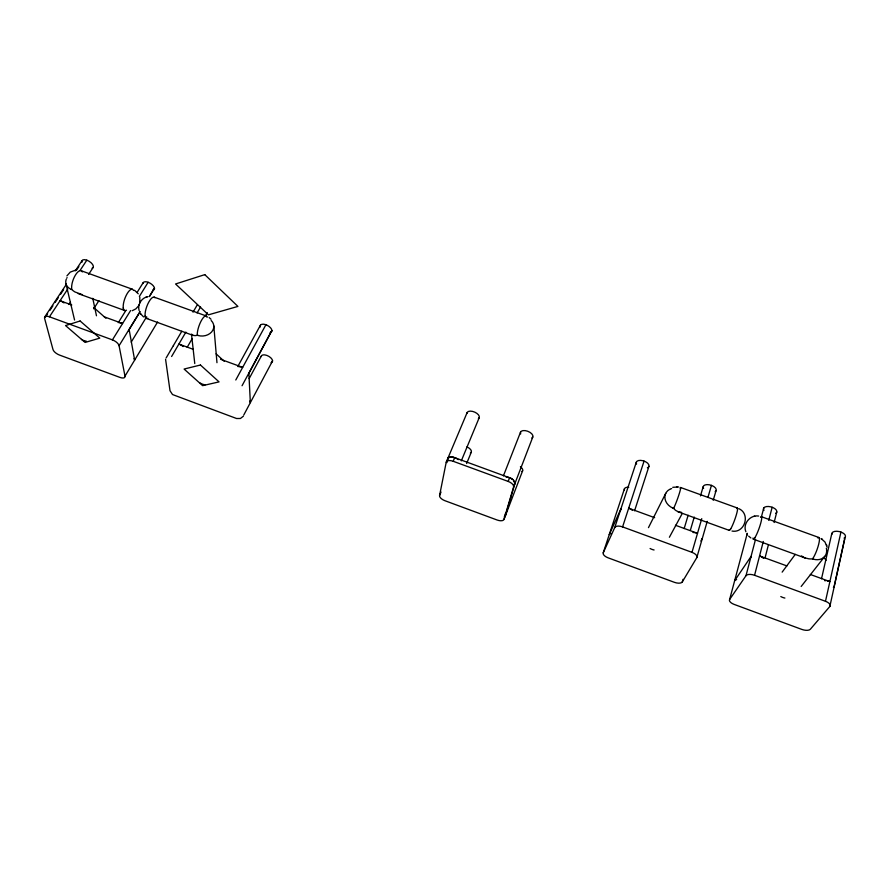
<?xml version="1.0" encoding="UTF-8"?>
<svg xmlns="http://www.w3.org/2000/svg" width="890" height="890" viewBox="0 0 890 890"><rect width="100%" height="100%" fill="white"/><g stroke="black" fill="none" stroke-linecap="round" stroke-linejoin="round"><path stroke-width="1.33" d="M248.733 373.9A6.575 3.159 28 0 0 248.866 373.31L250.357 402.636A6.341 2.948 27.5 0 0 249.734 401.034M248.866 373.31L271.895 330.502A6.43 3.282 28.4 0 0 265.365 324.561A6.43 3.282 28.4 0 0 260.281 326.986M165.573 359.249L170.012 390.732L172.515 394.537L236.573 418.511L240.422 418.489L243.393 416.186M522.63 470.766L504.007 519.348A6.475 3.015 21.5 0 1 497.098 520.005L444.967 500.725A6.43 3.004 22.7 0 1 439.571 495.53L446.213 462.244L467.139 412.56M446.925 462.655L447.781 458.439M833.385 587.444A7.165 3.349 14.1 0 0 834.008 587L844.944 537.516M747.289 533.366L729.644 599.448A6.82 3.082 16.3 0 0 734.139 604.399L801.801 629.408A6.942 3.071 15 0 0 810.345 629.241L829.836 606.479L844.799 538.673M139.819 302.923L139.786 297.115M829.836 606.479A7.22 3.304 14.4 0 0 825.486 601.284L840.939 532.053M821.515 578.778L831.827 533.477M765.022 558.019L768.393 544.869M774.1 522.508L776.792 511.984M729.644 599.448L745.987 575.708A7.087 3.304 15.8 0 1 754.564 575.285L763.297 541.465M768.749 520.405L772.142 507.244M745.987 575.708L755.51 539.429M761.351 517.157L763.754 507.979M624.457 488.732L603.242 552.768A6.619 3.071 19 0 0 608.148 557.841L674.42 582.327A6.72 3.082 17.5 0 0 682.285 581.949L696.792 557.663L707.227 521.362M713.224 500.258L716.016 490.757A6.753 3.493 16.4 0 0 709.397 484.805A6.753 3.493 16.4 0 0 703.567 488.454M682.285 581.949L683.053 579.301M696.792 557.663A6.975 3.304 17.1 0 0 691.986 552.345L701.765 518.659M707.951 497.343L711.433 485.361M690.34 530.351L694.245 517.09M700.475 495.886L703.211 486.608M504.007 519.348L513.597 486.952L532.81 437.001M684.176 528.571L688.137 515.254M634.581 510.793L648.955 466.327M603.242 552.768L614.745 527.559A6.864 3.304 18.7 0 1 622.588 526.902L644.071 461.076M614.745 527.559L636.361 462.021M447.87 458.228L447.726 458.639A6.708 3.293 22.8 0 0 448.048 460.252M513.597 486.952A6.764 3.304 21.4 0 0 508.168 481.423L509.592 477.752L512.618 479.332L511.205 478.464M503.417 475.872L520.55 432.106M466.627 463.523L471.355 452.053M461.287 460.898L479.232 417.621M439.571 495.53L441.028 492.036M446.213 462.244A6.72 3.282 22.8 0 1 453.177 461.276L454.69 457.66L510.415 478.086M139.04 304.97L139.307 304.413M648.465 527.636L665.731 493.349M681.15 512.162L678.569 511.961L675.777 510.448A23.34 12.816 82.9 0 1 673.585 508.379L673.763 508.023A11.848 0.979 -70.2 0 0 679.237 493.761A11.848 0.979 -70.2 0 0 679.993 488.098M669.769 489.311A12.059 10.101 27.1 0 0 665.008 498.745A12.059 10.101 27.1 0 0 672.873 508.101L673.808 508.034M243.771 415.018L272.574 360.862M249.178 378.584L261.371 355.955M242.047 385.737L271.895 330.502M669.391 537.26L682.307 513.374M66.906 275.9L70.266 272.106L75.761 270.07M235.783 379.997L265.921 324.739M237.786 366.524L260.403 325.251M147.951 296.637C141.688 297.627 137.249 304.525 139.14 310.621M736.575 508.557A11.904 1.513 -70.2 0 1 736.531 514.164A11.904 1.513 -70.2 0 1 731.013 528.36L730.178 529.683A11.904 1.513 -70.2 0 1 729.066 530.028M187.189 347.289L192.04 338.923M205.19 316.217L207.27 312.624M171.614 356.501L185.877 332.115M197.068 312.957L200.561 306.972M166.152 357.925L181.816 331.236M193.008 312.156L197.213 305.003M700.864 541.009L702.132 538.839A6.909 3.36 16.9 0 1 701.81 539.162M124.989 376.136L119.071 345.709A6.675 2.993 30.3 0 0 112.418 339.88L49.44 316.796A6.708 2.926 31.3 0 0 44.589 318.375L53 349.548A6.452 2.737 30.6 0 0 59.563 355.088L119.961 377.416A6.43 2.792 29.6 0 0 124.989 376.136L157.608 321.991M131.208 342.116L146.683 316.718M119.071 345.709L139.986 311.7M149.398 296.381L154.471 288.137A6.475 3.159 31 0 0 148.496 282.419A6.475 3.159 31 0 0 142.923 283.521M128.561 330.991A6.619 3.037 30.5 0 0 129.15 329.589L140.008 311.923M149.42 296.615L154.471 288.137M112.418 339.88L130.596 310.566M139.363 296.426L148.141 282.275M730.367 529.417L730.69 528.716M118.27 322.703L125.579 310.944M137.282 292.143L143.145 282.731M93.706 308.808L98.946 300.62M716.016 490.757L715.894 490.946A6.753 3.493 16.4 0 1 715.16 491.603M68.908 304.525L70.421 302.211M88.588 274.443L93.127 267.501M49.44 316.796L67.707 289.139M79.944 270.605L86.831 260.169M44.711 316.996L66.094 284.722M75.261 270.894L82.136 260.525M45.346 317.241L47.615 313.803M49.885 310.376L52.911 305.804M55.191 302.366L58.239 297.75M60.542 294.29L63.602 289.673M76.596 270.048L78.887 266.577M753.04 538.016A11.926 1.736 -70.2 0 0 754.342 538.472L755.221 537.159A11.926 1.736 -70.2 0 0 760.794 522.953A11.926 1.736 -70.2 0 0 760.583 517.246M132.221 310.721L135.825 308.875L138.384 306.104M754.542 538.205L755.076 537.582M801.49 555.927L804.605 557.796L808.732 558.798A23.819 17.477 -34.2 0 0 812.514 558.887L812.77 558.553A11.982 2.292 -70.3 0 0 818.678 544.268A11.982 2.292 -70.3 0 0 817.91 537.983M782.143 572.136L795.26 554.392M826.587 549.664A12.471 10.101 33.8 0 1 813.249 559.131L812.77 558.553M801.178 586.466L824.785 556.406M758.658 516.055C750.27 514.598 742.538 523.776 745.876 531.753M504.207 516.912L505.364 515.788L515.01 483.281L513.308 479.866L515.01 483.281A6.753 3.315 21.4 0 1 514.008 484.416M504.63 516.701L505.364 515.788A6.464 3.026 21.5 0 0 505.031 514.109M147.05 296.848L146.16 297.138M672.751 487.32L678.647 486.952M753.941 516.378L754.798 516.189M676.812 486.763L677.479 486.808M732.014 531.063C744.819 533.499 750.804 513.83 738.822 508.657M82.125 294.579L74.938 291.953A22.517 18.579 63.5 0 1 71.834 289.628L71.2 289.372A11.614 9.011 -7.9 0 1 66.249 279.226M458.261 459.652A6.708 3.293 22.8 0 0 454.69 457.66L450.707 456.937L448.126 457.861L450.195 456.982L452.999 457.171M191.617 334.162L192.863 335.319L195.032 335.63A22.417 8.533 -46 0 0 197.313 335.241L197.981 335.463A11.559 9.356 -3.7 0 0 211.597 331.992A11.559 9.356 -3.7 0 0 211.175 320.511M453.032 457.182L454.69 457.66M133.511 290.44A11.314 3.949 -69.9 0 0 127.237 293.511A11.314 3.949 -69.9 0 0 123.209 307.451L123.521 309.108A11.314 3.949 -69.9 0 0 126.458 310.187M154.927 297.738A11.336 3.76 -69.9 0 0 148.83 301.999A11.336 3.76 -69.9 0 0 145.07 315.394L145.415 317.062M81.09 270.705L132.399 289.25M154.159 297.127L206.124 315.917M680.594 487.486L737.354 508.012M761.451 516.723L818.978 537.527M206.78 316.495A11.381 3.315 -69.9 0 0 201.007 321.245A11.381 3.315 -69.9 0 0 197.28 334.818L197.981 335.463M812.526 558.864L813.249 559.131M78.187 293.611L124.789 310.554M146.538 318.464L193.23 335.452M678.024 511.761L729.244 530.384M753.307 539.14L805.361 558.075M71.778 305.003L60.053 300.72A6.653 2.97 31.6 0 1 62.979 302.211M104.33 316.873L122.564 323.526A6.619 3.037 30.5 0 0 119.805 322.948M193.197 349.303L178.879 344.074A6.597 3.093 29.4 0 1 182.138 345.81M220.542 359.282L242.681 367.359A6.575 3.159 28 0 0 238.898 366.78M654.662 517.68L628.696 508.201A6.809 3.36 18.5 0 1 631.288 509.492M675.443 525.256L697.515 533.31A6.909 3.36 16.9 0 0 692.987 532.487M786.905 565.929L759.559 555.95A7.02 3.36 15.5 0 1 762.752 557.685M810.345 574.484L829.881 581.604A7.165 3.349 14.1 0 0 827.277 580.914M453.177 461.276L508.168 481.423M622.588 526.902L691.986 552.345M754.564 575.285L825.486 601.284M672.873 508.101L673.585 508.379M82.358 271.94A11.27 4.383 -69.9 0 0 75.416 275.077A11.27 4.383 -69.9 0 0 71.745 289.183L71.2 289.372M145.192 315.883L145.237 316.684M510.437 478.097L511.138 478.442M821.081 538.517L824.963 541.999L827.177 547.194M134.49 290.24L138.25 293.789M750.893 537.949L748.657 536.136M821.77 538.951L822.449 539.429M143.568 316.929L140.464 313.636L140.909 314.303M209.161 317.541L211.019 319.254M93.65 307.417L105.91 318.253M216.114 353.831L224.269 361.329M826.777 545.57L826.432 544.613M65.938 283.743L74.571 320.033M123.41 308.741L123.254 307.907M92.76 298.317L96.476 315.783M129.15 329.589L134.646 360.105A6.375 2.848 29.8 0 0 134.023 358.692M191.528 334.473L194.765 363.554M213.8 325.818L216.971 362.697M173.461 345.776A6.597 3.093 29.4 0 1 173.417 345.543M182.773 346.299A6.597 3.093 29.4 0 1 183.073 346.544M261.226 356.534A6.208 3.071 27.8 0 1 269.058 356.49A6.208 3.071 27.8 0 1 271.094 362.619M271.895 330.724A6.43 3.282 28.4 0 1 271.027 332.115M270.36 332.404A6.43 3.282 28.4 0 1 270.104 332.471M824.719 580.714A7.165 3.349 14.1 0 1 825.542 580.725M750.748 557.474A7.02 3.36 15.5 0 1 751.038 556.472L734.651 580.681A6.753 3.126 16.1 0 1 735.529 579.957M763.275 558.141A7.02 3.36 15.5 0 1 763.498 558.375M735.763 579.857A6.753 3.126 16.1 0 1 736.609 579.601M831.894 534.378A6.998 3.482 13.4 0 1 839.27 531.564A6.998 3.482 13.4 0 1 845.1 537.337M844.321 537.994A6.998 3.482 13.4 0 1 844.065 538.127M763.965 510.437A6.864 3.493 14.9 0 1 770.918 506.866A6.864 3.493 14.9 0 1 775.591 513.408M747.166 535.001A6.608 3.248 15.5 0 1 747.188 533.555M823.406 557.674A6.731 3.248 14.1 0 1 825.987 560.466M506.043 477.007A6.753 3.315 21.4 0 1 509.592 477.752M520.405 466.783A6.33 3.159 21.3 0 1 521.941 471.544M466.939 446.891A6.286 3.137 22.6 0 1 470.343 453.088M520.661 433.942A6.608 3.449 21.2 0 1 527.659 431.227A6.608 3.449 21.2 0 1 531.875 437.991M466.961 413.405A6.564 3.415 22.7 0 1 474.848 412.181A6.564 3.415 22.7 0 1 478.386 418.634M86.263 341.137A10.992 8.733 -8.9 0 1 81.435 339.368M66.783 278.136A11.614 9.011 -7.9 0 1 67.106 277.613M63.657 302.689A6.653 2.97 31.6 0 1 63.98 302.945M154.493 288.36A6.475 3.159 31 0 1 152.535 290.307M82.002 262.205A6.508 3.093 32.2 0 1 88.978 261.193A6.508 3.093 32.2 0 1 92.115 268.202M205.078 384.803A10.925 9.056 -4.6 0 1 200.15 382.989M147.84 318.242A11.336 3.76 -69.9 0 1 145.337 317.04M206.903 316.74A11.381 3.315 -69.9 0 1 207.092 317.352M784.902 598.047A11.759 9.723 35.3 0 1 780.808 596.545M826.321 548.296A12.471 10.101 33.8 0 1 826.476 548.985M654.094 549.976A11.381 9.734 28.4 0 1 650.089 548.496M670.37 489.033A12.059 10.101 27.1 0 1 671.661 488.577M620.764 510.003A6.809 3.36 18.5 0 1 620.886 508.947L609.272 534.59A6.564 3.126 18.8 0 1 610.173 533.7M631.611 509.714A6.809 3.36 18.5 0 1 632.456 510.404M610.406 533.588A6.564 3.126 18.8 0 1 610.918 533.41M636.573 464.079A6.653 3.482 18.1 0 1 643.081 460.764A6.653 3.482 18.1 0 1 648.309 467.25M647.653 467.662A6.653 3.482 18.1 0 1 647.386 467.784M624.402 489.978A6.419 3.248 18.4 0 1 628.763 487.253M204.789 274.643L175.553 283.977L208.438 314.838L237.919 306.416L204.789 274.643M80.122 320.99L65.526 325.562L85.095 342.439L99.791 338.133L80.122 320.99M200.45 365.022L184.085 369.05L202.62 385.648L219.062 381.888L200.45 365.022"/></g></svg>
